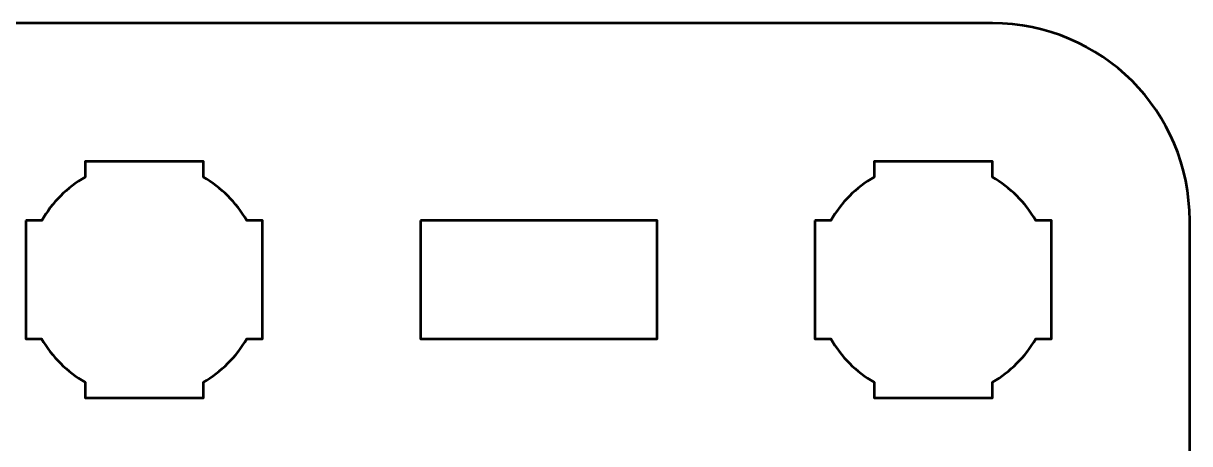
# Model space of a CAD drawing. Header units: centimetres. Extents: x -13.15 to -7.85, y -17.5 to -12.2.
# Drawn here: x -10.806 to -7.85, y -13.266 to -12.2 of the extents above; entities that cross this region are included whole.
import ezdxf

# ---------------------------------------------------------------- set-up
doc = ezdxf.new("R2010")
doc.units = ezdxf.units.CM
doc.header["$MEASUREMENT"] = 0
doc.layers.add('Layer 1', color=7, linetype='Continuous')

msp = doc.modelspace()

# ---------------------------------------------------------------- linework, layer by layer
at = {"layer": 'Layer 1', "lineweight": 53}
for points, knots in [([(-12.64994, -12.19997), (-12.64994, -12.19997), (-8.35007, -12.19997), (-8.35007, -12.19997), (-8.35007, -12.19997), (-8.07293, -12.19997), (-7.84997, -12.42306), (-7.84997, -12.70006), (-7.84997, -12.70006), (-7.84997, -12.70006), (-7.84997, -16.99993), (-7.84997, -16.99993), (-7.84997, -16.99993), (-7.84997, -17.27707), (-8.07293, -17.50003), (-8.35007, -17.50003), (-8.35007, -17.50003), (-8.35007, -17.50003), (-12.64994, -17.50003), (-12.64994, -17.50003), (-12.64994, -17.50003), (-12.92694, -17.50003), (-13.15003, -17.27707), (-13.15003, -16.99993), (-13.15003, -16.99993), (-13.15003, -16.99993), (-13.15003, -12.70006), (-13.15003, -12.70006), (-13.15003, -12.70006), (-13.15003, -12.42306), (-12.92694, -12.19997), (-12.64994, -12.19997)], [0, 0, 0, 0, 0.125, 0.125, 0.125, 0.125, 0.25, 0.25, 0.25, 0.25, 0.375, 0.375, 0.375, 0.375, 0.5, 0.5, 0.5, 0.5, 0.625, 0.625, 0.625, 0.625, 0.75, 0.75, 0.75, 0.75, 0.875, 0.875, 0.875, 0.875, 1, 1, 1, 1]), ([(-10.8, -12.69994), (-10.8, -12.69994), (-10.7598, -12.69994), (-10.7598, -12.69994), (-10.7598, -12.69994), (-10.73347, -12.65442), (-10.69551, -12.61649), (-10.65, -12.59016), (-10.65, -12.59016), (-10.65, -12.59016), (-10.65, -12.54994), (-10.65, -12.54994), (-10.65, -12.54994), (-10.65, -12.54994), (-10.35, -12.54994), (-10.35, -12.54994), (-10.35, -12.54994), (-10.35, -12.54994), (-10.35, -12.59013), (-10.35, -12.59013), (-10.35, -12.59013), (-10.30447, -12.61646), (-10.26648, -12.65441), (-10.24012, -12.69994), (-10.24012, -12.69994), (-10.24012, -12.69994), (-10.2, -12.69994), (-10.2, -12.69994), (-10.2, -12.69994), (-10.2, -12.69994), (-10.2, -12.84536), (-10.2, -12.84536), (-10.2, -12.84536), (-10.2, -12.84536), (-10.19994, -12.85001), (-10.19994, -12.85001), (-10.19994, -12.85001), (-10.19994, -12.85001), (-10.2, -12.85465), (-10.2, -12.85465), (-10.2, -12.85465), (-10.2, -12.85465), (-10.2, -12.99994), (-10.2, -12.99994), (-10.2, -12.99994), (-10.2, -12.99994), (-10.24007, -12.99994), (-10.24007, -12.99994), (-10.24007, -12.99994), (-10.26642, -13.04551), (-10.30442, -13.08352), (-10.35, -13.10988), (-10.35, -13.10988), (-10.35, -13.10988), (-10.35, -13.14994), (-10.35, -13.14994), (-10.35, -13.14994), (-10.35, -13.14994), (-10.49328, -13.14994), (-10.49328, -13.14994), (-10.49328, -13.14994), (-10.49328, -13.14994), (-10.49995, -13.15002), (-10.49995, -13.15002), (-10.49995, -13.15002), (-10.49995, -13.15002), (-10.50663, -13.14994), (-10.50663, -13.14994), (-10.50663, -13.14994), (-10.50663, -13.14994), (-10.65, -13.14994), (-10.65, -13.14994), (-10.65, -13.14994), (-10.65, -13.14994), (-10.65, -13.10984), (-10.65, -13.10984), (-10.65, -13.10984), (-10.69554, -13.08348), (-10.73352, -13.04549), (-10.75985, -12.99994), (-10.75985, -12.99994), (-10.75985, -12.99994), (-10.8, -12.99994), (-10.8, -12.99994), (-10.8, -12.99994), (-10.8, -12.99994), (-10.8, -12.69994), (-10.8, -12.69994)], [0, 0, 0, 0, 0.0454545, 0.0454545, 0.0454545, 0.0454545, 0.0909091, 0.0909091, 0.0909091, 0.0909091, 0.1363636, 0.1363636, 0.1363636, 0.1363636, 0.1818182, 0.1818182, 0.1818182, 0.1818182, 0.2272727, 0.2272727, 0.2272727, 0.2272727, 0.2727273, 0.2727273, 0.2727273, 0.2727273, 0.3181818, 0.3181818, 0.3181818, 0.3181818, 0.3636364, 0.3636364, 0.3636364, 0.3636364, 0.4090909, 0.4090909, 0.4090909, 0.4090909, 0.4545455, 0.4545455, 0.4545455, 0.4545455, 0.5, 0.5, 0.5, 0.5, 0.5454545, 0.5454545, 0.5454545, 0.5454545, 0.5909091, 0.5909091, 0.5909091, 0.5909091, 0.6363636, 0.6363636, 0.6363636, 0.6363636, 0.6818182, 0.6818182, 0.6818182, 0.6818182, 0.7272727, 0.7272727, 0.7272727, 0.7272727, 0.7727273, 0.7727273, 0.7727273, 0.7727273, 0.8181818, 0.8181818, 0.8181818, 0.8181818, 0.8636364, 0.8636364, 0.8636364, 0.8636364, 0.9090909, 0.9090909, 0.9090909, 0.9090909, 0.9545455, 0.9545455, 0.9545455, 0.9545455, 1, 1, 1, 1]), ([(-8.8, -12.69994), (-8.8, -12.69994), (-8.7598, -12.69994), (-8.7598, -12.69994), (-8.7598, -12.69994), (-8.73347, -12.65442), (-8.69551, -12.61649), (-8.65, -12.59016), (-8.65, -12.59016), (-8.65, -12.59016), (-8.65, -12.54994), (-8.65, -12.54994), (-8.65, -12.54994), (-8.65, -12.54994), (-8.35, -12.54994), (-8.35, -12.54994), (-8.35, -12.54994), (-8.35, -12.54994), (-8.35, -12.59013), (-8.35, -12.59013), (-8.35, -12.59013), (-8.30447, -12.61646), (-8.26648, -12.65441), (-8.24012, -12.69994), (-8.24012, -12.69994), (-8.24012, -12.69994), (-8.2, -12.69994), (-8.2, -12.69994), (-8.2, -12.69994), (-8.2, -12.69994), (-8.2, -12.84536), (-8.2, -12.84536), (-8.2, -12.84536), (-8.2, -12.84536), (-8.19994, -12.85001), (-8.19994, -12.85001), (-8.19994, -12.85001), (-8.19994, -12.85001), (-8.2, -12.85465), (-8.2, -12.85465), (-8.2, -12.85465), (-8.2, -12.85465), (-8.2, -12.99994), (-8.2, -12.99994), (-8.2, -12.99994), (-8.2, -12.99994), (-8.24007, -12.99994), (-8.24007, -12.99994), (-8.24007, -12.99994), (-8.26642, -13.04551), (-8.30442, -13.08352), (-8.35, -13.10988), (-8.35, -13.10988), (-8.35, -13.10988), (-8.35, -13.14994), (-8.35, -13.14994), (-8.35, -13.14994), (-8.35, -13.14994), (-8.49328, -13.14994), (-8.49328, -13.14994), (-8.49328, -13.14994), (-8.49328, -13.14994), (-8.49995, -13.15002), (-8.49995, -13.15002), (-8.49995, -13.15002), (-8.49995, -13.15002), (-8.50663, -13.14994), (-8.50663, -13.14994), (-8.50663, -13.14994), (-8.50663, -13.14994), (-8.65, -13.14994), (-8.65, -13.14994), (-8.65, -13.14994), (-8.65, -13.14994), (-8.65, -13.10984), (-8.65, -13.10984), (-8.65, -13.10984), (-8.69554, -13.08348), (-8.73352, -13.04549), (-8.75985, -12.99994), (-8.75985, -12.99994), (-8.75985, -12.99994), (-8.8, -12.99994), (-8.8, -12.99994), (-8.8, -12.99994), (-8.8, -12.99994), (-8.8, -12.69994), (-8.8, -12.69994)], [0, 0, 0, 0, 0.0454545, 0.0454545, 0.0454545, 0.0454545, 0.0909091, 0.0909091, 0.0909091, 0.0909091, 0.1363636, 0.1363636, 0.1363636, 0.1363636, 0.1818182, 0.1818182, 0.1818182, 0.1818182, 0.2272727, 0.2272727, 0.2272727, 0.2272727, 0.2727273, 0.2727273, 0.2727273, 0.2727273, 0.3181818, 0.3181818, 0.3181818, 0.3181818, 0.3636364, 0.3636364, 0.3636364, 0.3636364, 0.4090909, 0.4090909, 0.4090909, 0.4090909, 0.4545455, 0.4545455, 0.4545455, 0.4545455, 0.5, 0.5, 0.5, 0.5, 0.5454545, 0.5454545, 0.5454545, 0.5454545, 0.5909091, 0.5909091, 0.5909091, 0.5909091, 0.6363636, 0.6363636, 0.6363636, 0.6363636, 0.6818182, 0.6818182, 0.6818182, 0.6818182, 0.7272727, 0.7272727, 0.7272727, 0.7272727, 0.7727273, 0.7727273, 0.7727273, 0.7727273, 0.8181818, 0.8181818, 0.8181818, 0.8181818, 0.8636364, 0.8636364, 0.8636364, 0.8636364, 0.9090909, 0.9090909, 0.9090909, 0.9090909, 0.9545455, 0.9545455, 0.9545455, 0.9545455, 1, 1, 1, 1]), ([(-9.80002, -12.70006), (-9.80002, -12.70006), (-9.20002, -12.70006), (-9.20002, -12.70006), (-9.20002, -12.70006), (-9.20002, -12.70006), (-9.20002, -13.00007), (-9.20002, -13.00007), (-9.20002, -13.00007), (-9.20002, -13.00007), (-9.80002, -13.00007), (-9.80002, -13.00007), (-9.80002, -13.00007), (-9.80002, -13.00007), (-9.80002, -12.70006), (-9.80002, -12.70006)], [0, 0, 0, 0, 0.25, 0.25, 0.25, 0.25, 0.5, 0.5, 0.5, 0.5, 0.75, 0.75, 0.75, 0.75, 1, 1, 1, 1])]:
    msp.add_open_spline(points, degree=3, knots=knots, dxfattribs=at)

doc.saveas('drawing.dxf')
